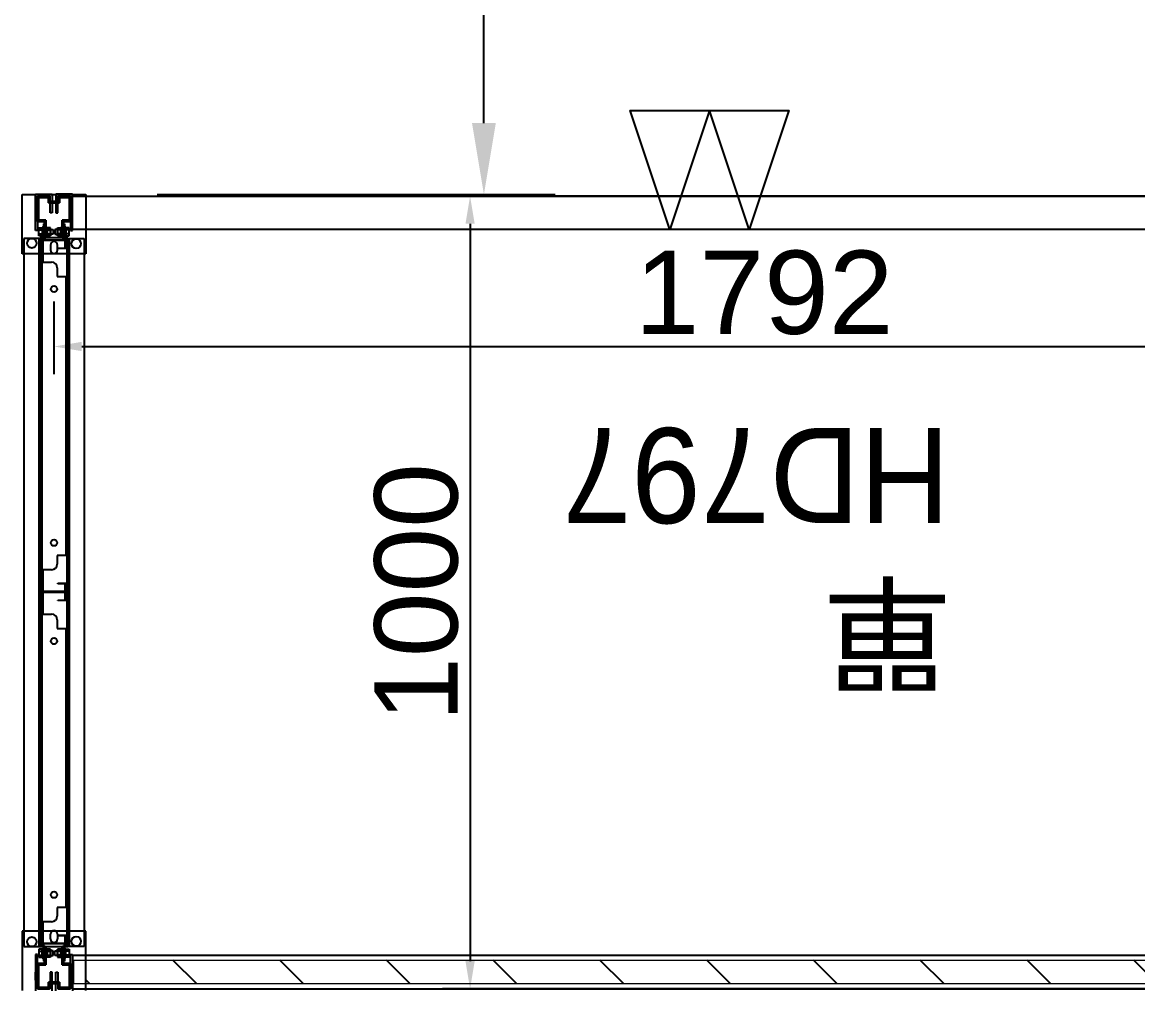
# Model space of a CAD drawing. Header units: millimetres. Extents: x 15382 to 37298, y 7351 to 31127.
# Drawn here: x 26277 to 27684, y 23392 to 24612 of the extents above; entities that cross this region are included whole.
import ezdxf

# ---------------------------------------------------------------- set-up
doc = ezdxf.new("R2010")
doc.units = ezdxf.units.MM
doc.layers.add('10', color=40, linetype='Continuous', lineweight=0)
for name, color, linetype in [('111', 7, 'Continuous'), ('113', 3, 'Continuous'), ('114', 6, 'Continuous'), ('115', 30, 'Continuous'), ('116', 12, 'Continuous'), ('444-2', 5, 'Continuous'), ('544-1', 40, 'Continuous'), ('6', 7, 'Continuous'), ('M40', 3, 'Continuous'), ('M6', 7, 'Continuous'), ('動線', 6, 'Continuous'), ('文字', 7, 'Continuous'), ('标注', 7, 'Continuous'), ('標註', 252, 'Continuous')]:
    doc.layers.add(name, color=color, linetype=linetype)
doc.styles.get("Standard").update_dxf_attribs({"font": 'arial.ttf'})
doc.styles.add('新細明體', font='')
doc.styles.get('新細明體').set_extended_font_data('PMingLiU')
doc.dimstyles.new('ISO-25', dxfattribs={"dimtxt": 2.5, "dimasz": 2.5, "dimexe": 1.25, "dimexo": 0.625, "dimtad": 1, "dimtxsty": 'Standard', "dimcen": 2.5, "dimadec": 0, "dimazin": 0, "dimtfac": 1, "dimtmove": 0, "dimatfit": 3, "dimfxl": 1, "dimarcsym": 0})

# ---------------------------------------------------------------- blocks, each defined once
blk = doc.blocks.new('*D123')
at = {"layer": 'Defpoints', "color": 0, "transparency": 16777216}
for p in [(27966.9, 24392.6), (26842, 23392.6), (27966.9, 23392.6)]:
    blk.add_point(p, dxfattribs=at)
at = {"layer": '標註', "color": 0, "lineweight": -2, "transparency": 16777216}
for p, q in [((27959.9, 24392.6), (26807, 24392.6)), ((26842, 24357.6), (26842, 23427.6)), ((27959.9, 23392.6), (26807, 23392.6))]:
    blk.add_line(p, q, dxfattribs=at)
at = {"layer": '標註', "color": 0, "transparency": 16777216}
for points in [[(26836.2, 24357.6), (26847.8, 24357.6), (26842, 24392.6)], [(26836.2, 23427.6), (26847.8, 23427.6), (26842, 23392.6)]]:
    blk.add_solid(points, dxfattribs=at)
at = {"layer": '標註', "color": 0, "transparency": 16777216, "insert": (26774.4, 23892.6), "char_height": 105, "attachment_point": 5, "rotation": 90}
blk.add_mtext('1000', dxfattribs=at)
blk = doc.blocks.new('*D124')
at = {"layer": 'Defpoints', "color": 0, "transparency": 16777216}
for p in [(26317, 24266.4), (28109, 24266.4), (28109, 24202.8)]:
    blk.add_point(p, dxfattribs=at)
at = {"layer": '標註', "color": 0, "lineweight": -2, "transparency": 16777216}
for p, q in [((26317, 24259.4), (26317, 24167.8)), ((28109, 24259.4), (28109, 24167.8)), ((26352, 24202.8), (28074, 24202.8))]:
    blk.add_line(p, q, dxfattribs=at)
at = {"layer": '標註', "color": 0, "transparency": 16777216}
for points in [[(26352, 24208.7), (26352, 24197), (26317, 24202.8)], [(28074, 24208.7), (28074, 24197), (28109, 24202.8)]]:
    blk.add_solid(points, dxfattribs=at)
at = {"layer": '標註', "color": 0, "transparency": 16777216, "insert": (27213, 24270.5), "char_height": 105, "attachment_point": 5}
blk.add_mtext('1792', dxfattribs=at)

msp = doc.modelspace()

# ---------------------------------------------------------------- linework, layer by layer
at = {"layer": '10'}
for p, q in [((26342.049, 23398.797), (26342.049, 23428.797)), ((26342.049, 23428.797), (28082.049, 23428.797)), ((28082.049, 23398.797), (26342.049, 23398.797))]:
    msp.add_line(p, q, dxfattribs=at)
at = {"layer": '111'}
for p, q in [((26334.649, 24340.065), (26299.449, 24340.065)), ((26299.449, 24340.065), (26299.449, 23446.065)), ((26317.049, 24335.065), (26317.049, 24335.065)), ((26334.649, 23446.065), (26334.649, 24340.065)), ((26312.549, 24330.565), (26312.549, 24324.565)), ((26317.049, 24320.065), (26317.049, 24320.065)), ((26321.549, 24324.565), (26321.549, 24330.565)), ((26312.549, 23455.565), (26312.549, 23461.565)), ((26317.049, 23466.065), (26317.049, 23466.065)), ((26321.549, 23461.565), (26321.549, 23455.565)), ((26299.449, 23446.065), (26334.649, 23446.065)), ((26317.049, 23451.065), (26317.049, 23451.065))]:
    msp.add_line(p, q, dxfattribs=at)
for centre, start, end in [((26317.049, 24330.565), 90, 180), ((26317.049, 24330.565), 0, 90), ((26317.049, 24324.565), 180, 270), ((26317.049, 24324.565), 270, 0), ((26317.049, 23461.565), 90, 180), ((26317.049, 23461.565), 0, 90), ((26317.049, 23455.565), 180, 270), ((26317.049, 23455.565), 270, 0)]:
    msp.add_arc(centre, 4.5, start, end, dxfattribs=at)
at = {"layer": '113'}
for p, q in [((26277.049, 24319.565), (26277.049, 24394.565)), ((26277.049, 24394.565), (26357.049, 24394.565)), ((26357.049, 24394.565), (26357.049, 24319.565)), ((26357.049, 24319.565), (26277.049, 24319.565)), ((26357.049, 23465.565), (26277.049, 23465.565)), ((26277.049, 23465.565), (26277.049, 23390.565)), ((26357.049, 23390.565), (26357.049, 23465.565))]:
    msp.add_line(p, q, dxfattribs=at)
at = {"layer": '113', "lineweight": -3}
for centre in [(26289.049, 24333.065), (26345.049, 24332.565), (26289.049, 23452.065), (26345.049, 23452.565)]:
    msp.add_circle(centre, 6, dxfattribs=at)
at = {"layer": '114'}
for points in [[(28085.549, 24350.565), (26340.549, 24350.565), (26340.549, 24392.565), (28085.549, 24392.565)], [(28085.549, 23434.565), (26340.549, 23434.565), (26340.549, 23392.565), (28085.549, 23392.565)]]:
    msp.add_lwpolyline(points, close=True, dxfattribs=at)
at = {"layer": '115'}
for p, q in [((26305.049, 24357.565), (26303.849, 24357.565)), ((26303.849, 24357.565), (26303.849, 24339.065)), ((26305.049, 24357.565), (26303.849, 24357.565)), ((26303.849, 24357.565), (26303.849, 24339.065)), ((26305.049, 24337.865), (26305.049, 24357.565)), ((26305.049, 24337.865), (26305.049, 24357.565)), ((26329.049, 24337.865), (26329.049, 24357.565)), ((26329.049, 24357.565), (26330.249, 24357.565)), ((26329.049, 24337.865), (26329.049, 24357.565)), ((26329.049, 24357.565), (26330.249, 24357.565)), ((26330.249, 24357.565), (26330.249, 24339.065)), ((26330.249, 24357.565), (26330.249, 24339.065)), ((26303.849, 24339.065), (26279.049, 24339.065)), ((26279.049, 24339.065), (26279.049, 23446.065)), ((26303.849, 24339.065), (26297.849, 24339.065)), ((26297.849, 24339.065), (26297.849, 23446.065)), ((26299.049, 23447.265), (26299.049, 24337.865)), ((26299.049, 24337.865), (26305.049, 24337.865)), ((26299.049, 23447.265), (26299.049, 24337.865)), ((26299.049, 24337.865), (26305.049, 24337.865)), ((26335.049, 24337.865), (26329.049, 24337.865)), ((26335.049, 24337.865), (26329.049, 24337.865)), ((26330.249, 24339.065), (26336.249, 24339.065)), ((26330.249, 24339.065), (26355.049, 24339.065)), ((26335.049, 23447.265), (26335.049, 24337.865)), ((26335.049, 23447.265), (26335.049, 24337.865)), ((26336.249, 24339.065), (26336.249, 23446.065)), ((26355.049, 24339.065), (26355.049, 23446.065)), ((26279.049, 23446.065), (26303.849, 23446.065)), ((26297.849, 23446.065), (26303.849, 23446.065)), ((26305.049, 23447.265), (26299.049, 23447.265)), ((26305.049, 23447.265), (26299.049, 23447.265)), ((26303.849, 23446.065), (26303.849, 23427.565)), ((26303.849, 23446.065), (26303.849, 23427.565)), ((26305.049, 23427.565), (26305.049, 23447.265)), ((26305.049, 23427.565), (26305.049, 23447.265)), ((26329.049, 23427.565), (26329.049, 23447.265)), ((26329.049, 23447.265), (26335.049, 23447.265)), ((26329.049, 23427.565), (26329.049, 23447.265)), ((26329.049, 23447.265), (26335.049, 23447.265)), ((26330.249, 23446.065), (26330.249, 23427.565)), ((26336.249, 23446.065), (26330.249, 23446.065)), ((26330.249, 23446.065), (26330.249, 23427.565)), ((26355.049, 23446.065), (26330.249, 23446.065)), ((26303.849, 23427.565), (26305.049, 23427.565)), ((26303.849, 23427.565), (26305.049, 23427.565)), ((26330.249, 23427.565), (26329.049, 23427.565)), ((26330.249, 23427.565), (26329.049, 23427.565))]:
    msp.add_line(p, q, dxfattribs=at)
at = {"layer": '115', "lineweight": -3}
for p, q in [((26303.849, 24351.065), (26303.849, 24344.065)), ((26305.049, 24351.065), (26303.849, 24351.065)), ((26303.849, 24347.565), (26303.849, 24344.065)), ((26305.049, 24347.565), (26303.849, 24347.565)), ((26305.049, 24344.065), (26305.049, 24351.065)), ((26305.049, 24344.065), (26305.049, 24347.565)), ((26329.049, 24344.065), (26329.049, 24351.065)), ((26329.049, 24351.065), (26330.249, 24351.065)), ((26329.049, 24344.065), (26329.049, 24347.565)), ((26329.049, 24347.565), (26330.249, 24347.565)), ((26330.249, 24351.065), (26330.249, 24344.065)), ((26330.249, 24347.565), (26330.249, 24344.065)), ((26303.849, 24344.065), (26305.049, 24344.065)), ((26303.849, 24344.065), (26305.049, 24344.065)), ((26330.249, 24344.065), (26329.049, 24344.065)), ((26330.249, 24344.065), (26329.049, 24344.065)), ((26303.849, 23434.065), (26303.849, 23441.065)), ((26303.849, 23441.065), (26305.049, 23441.065)), ((26303.849, 23437.565), (26303.849, 23441.065)), ((26303.849, 23441.065), (26305.049, 23441.065)), ((26305.049, 23437.565), (26303.849, 23437.565)), ((26305.049, 23434.065), (26303.849, 23434.065)), ((26305.049, 23441.065), (26305.049, 23434.065)), ((26305.049, 23441.065), (26305.049, 23437.565)), ((26330.249, 23441.065), (26329.049, 23441.065)), ((26329.049, 23441.065), (26329.049, 23434.065)), ((26330.249, 23441.065), (26329.049, 23441.065)), ((26329.049, 23441.065), (26329.049, 23437.565)), ((26329.049, 23437.565), (26330.249, 23437.565)), ((26329.049, 23434.065), (26330.249, 23434.065)), ((26330.249, 23434.065), (26330.249, 23441.065)), ((26330.249, 23437.565), (26330.249, 23441.065))]:
    msp.add_line(p, q, dxfattribs=at)
at = {"layer": '116'}
for p, q in [((26293.549, 24349.065), (26293.549, 24395.065)), ((26293.549, 24395.065), (26313.049, 24395.065)), ((26312.049, 24392.565), (26296.049, 24392.565)), ((26296.049, 24392.565), (26296.049, 24349.065)), ((26312.049, 24395.065), (26314.549, 24395.065)), ((26312.049, 24371.565), (26312.049, 24392.565)), ((26314.549, 24395.065), (26314.549, 24371.565)), ((26322.049, 24395.065), (26319.549, 24395.065)), ((26319.549, 24395.065), (26319.549, 24371.565)), ((26340.549, 24395.065), (26321.049, 24395.065)), ((26322.049, 24371.565), (26322.049, 24392.565)), ((26322.049, 24392.565), (26338.049, 24392.565)), ((26338.049, 24392.565), (26338.049, 24349.065)), ((26340.549, 24349.065), (26340.549, 24395.065)), ((26296.049, 24381.543), (26293.549, 24381.543)), ((26296.049, 24376.565), (26293.549, 24376.565)), ((26338.049, 24381.543), (26340.549, 24381.543)), ((26338.049, 24376.565), (26340.549, 24376.565)), ((26296.049, 24371.587), (26293.549, 24371.587)), ((26314.549, 24371.565), (26312.049, 24371.565)), ((26319.549, 24371.565), (26322.049, 24371.565)), ((26338.049, 24371.587), (26340.549, 24371.587)), ((26296.049, 24349.065), (26293.549, 24349.065)), ((26338.049, 24349.065), (26340.549, 24349.065)), ((26296.049, 23436.065), (26293.549, 23436.065)), ((26293.549, 23436.065), (26293.549, 23390.065)), ((26296.049, 23392.565), (26296.049, 23436.065)), ((26338.049, 23392.565), (26338.049, 23436.065)), ((26338.049, 23436.065), (26340.549, 23436.065)), ((26340.549, 23436.065), (26340.549, 23390.065)), ((26296.049, 23413.543), (26293.549, 23413.543)), ((26296.049, 23408.565), (26293.549, 23408.565)), ((26296.049, 23403.587), (26293.549, 23403.587)), ((26314.549, 23413.565), (26312.049, 23413.565)), ((26312.049, 23413.565), (26312.049, 23392.565)), ((26314.549, 23390.065), (26314.549, 23413.565)), ((26319.549, 23390.065), (26319.549, 23413.565)), ((26319.549, 23413.565), (26322.049, 23413.565)), ((26322.049, 23413.565), (26322.049, 23392.565)), ((26338.049, 23413.543), (26340.549, 23413.543)), ((26338.049, 23408.565), (26340.549, 23408.565)), ((26338.049, 23403.587), (26340.549, 23403.587)), ((26312.049, 23392.565), (26296.049, 23392.565)), ((26322.049, 23392.565), (26338.049, 23392.565))]:
    msp.add_line(p, q, dxfattribs=at)
at = {"layer": '116', "lineweight": -3}
for p, q in [((26293.549, 24381.543), (26293.549, 24371.587)), ((26296.049, 24381.543), (26293.549, 24381.543)), ((26293.549, 24376.565), (26293.549, 24371.587)), ((26296.049, 24376.565), (26293.549, 24376.565)), ((26296.049, 24371.587), (26296.049, 24381.543)), ((26296.049, 24371.587), (26296.049, 24376.565)), ((26338.049, 24381.543), (26338.049, 24371.587)), ((26340.549, 24381.543), (26338.049, 24381.543)), ((26338.049, 24376.565), (26338.049, 24371.587)), ((26340.549, 24376.565), (26338.049, 24376.565)), ((26340.549, 24371.587), (26340.549, 24381.543)), ((26340.549, 24371.587), (26340.549, 24376.565)), ((26293.549, 24371.587), (26296.049, 24371.587)), ((26293.549, 24371.587), (26296.049, 24371.587)), ((26338.049, 24371.587), (26340.549, 24371.587)), ((26338.049, 24371.587), (26340.549, 24371.587)), ((26293.549, 23403.587), (26293.549, 23413.543)), ((26293.549, 23413.543), (26296.049, 23413.543)), ((26293.549, 23408.565), (26293.549, 23413.543)), ((26293.549, 23413.543), (26296.049, 23413.543)), ((26296.049, 23408.565), (26293.549, 23408.565)), ((26296.049, 23403.587), (26293.549, 23403.587)), ((26296.049, 23413.543), (26296.049, 23403.587)), ((26296.049, 23413.543), (26296.049, 23408.565)), ((26338.049, 23408.565), (26338.049, 23413.543)), ((26338.049, 23413.543), (26340.549, 23413.543)), ((26338.049, 23403.587), (26338.049, 23413.543)), ((26338.049, 23413.543), (26340.549, 23413.543)), ((26340.549, 23408.565), (26338.049, 23408.565)), ((26340.549, 23403.587), (26338.049, 23403.587)), ((26340.549, 23413.543), (26340.549, 23408.565)), ((26340.549, 23413.543), (26340.549, 23403.587))]:
    msp.add_line(p, q, dxfattribs=at)
at = {"layer": '444-2'}
for p, q in [((26302.049, 23893.265), (26302.049, 24337.265)), ((26302.049, 24337.265), (26332.049, 24337.265)), ((26331.249, 24336.465), (26302.849, 24336.465)), ((26302.849, 24336.465), (26302.849, 24309.265)), ((26331.249, 24327.065), (26331.249, 24336.465)), ((26332.049, 24337.265), (26332.049, 24326.265)), ((26322.049, 24326.265), (26322.049, 24327.065)), ((26322.049, 24327.065), (26331.249, 24327.065)), ((26332.049, 24326.265), (26322.049, 24326.265)), ((26302.849, 24309.265), (26314.049, 24309.265)), ((26321.049, 24302.265), (26321.049, 24291.265)), ((26321.049, 24291.265), (26332.049, 24291.265)), ((26332.049, 24291.265), (26332.049, 23939.265)), ((26332.049, 23939.265), (26321.049, 23939.265)), ((26321.049, 23939.265), (26321.049, 23928.265)), ((26314.049, 23921.265), (26302.849, 23921.265)), ((26302.849, 23921.265), (26302.849, 23894.065)), ((26322.049, 23903.465), (26322.049, 23904.265)), ((26322.049, 23904.265), (26332.049, 23904.265)), ((26331.249, 23903.465), (26322.049, 23903.465)), ((26331.249, 23894.065), (26331.249, 23903.465)), ((26332.049, 23904.265), (26332.049, 23893.265)), ((26302.049, 23893.265), (26302.049, 23894.065)), ((26302.049, 23449.265), (26302.049, 23893.265)), ((26302.049, 23893.265), (26332.049, 23893.265)), ((26302.849, 23893.265), (26302.049, 23893.265)), ((26332.049, 23893.265), (26302.049, 23893.265)), ((26302.849, 23894.065), (26331.249, 23894.065)), ((26331.249, 23892.465), (26302.849, 23892.465)), ((26302.849, 23892.465), (26302.849, 23865.265)), ((26322.049, 23882.265), (26322.049, 23883.065)), ((26322.049, 23883.065), (26331.249, 23883.065)), ((26332.049, 23882.265), (26322.049, 23882.265)), ((26331.249, 23883.065), (26331.249, 23892.465)), ((26332.049, 23893.265), (26332.049, 23882.265)), ((26302.849, 23865.265), (26314.049, 23865.265)), ((26321.049, 23858.265), (26321.049, 23847.265)), ((26321.049, 23847.265), (26332.049, 23847.265)), ((26332.049, 23847.265), (26332.049, 23495.265)), ((26332.049, 23495.265), (26321.049, 23495.265)), ((26321.049, 23495.265), (26321.049, 23484.265)), ((26314.049, 23477.265), (26302.849, 23477.265)), ((26302.849, 23477.265), (26302.849, 23450.065)), ((26322.049, 23459.465), (26322.049, 23460.265)), ((26322.049, 23460.265), (26332.049, 23460.265)), ((26331.249, 23459.465), (26322.049, 23459.465)), ((26331.249, 23450.065), (26331.249, 23459.465)), ((26332.049, 23460.265), (26332.049, 23449.265)), ((26302.049, 23449.265), (26302.049, 23450.065)), ((26302.849, 23449.265), (26302.049, 23449.265)), ((26332.049, 23449.265), (26302.049, 23449.265)), ((26302.849, 23450.065), (26331.249, 23450.065))]:
    msp.add_line(p, q, dxfattribs=at)
for centre in [(26317.049, 24275.265), (26317.049, 23955.265), (26317.049, 23831.265), (26317.049, 23511.265)]:
    msp.add_circle(centre, 4, dxfattribs=at)
for centre, start, end in [((26314.049, 24302.265), 0, 90), ((26314.049, 23928.265), 270, 0), ((26314.049, 23858.265), 0, 90), ((26314.049, 23484.265), 270, 0)]:
    msp.add_arc(centre, 7, start, end, dxfattribs=at)
at = {"layer": '544-1', "linetype": 'Continuous'}
for p, q in [((26497.063, 23398.797), (26467.063, 23428.797)), ((26631.767, 23398.797), (26601.767, 23428.797)), ((26766.47, 23398.797), (26736.47, 23428.797)), ((26901.174, 23398.797), (26871.174, 23428.797)), ((27035.878, 23398.797), (27005.878, 23428.797)), ((27170.582, 23398.797), (27140.582, 23428.797)), ((27305.286, 23398.797), (27275.286, 23428.797)), ((27439.99, 23398.797), (27409.99, 23428.797)), ((27574.693, 23398.797), (27544.693, 23428.797)), ((27709.397, 23398.797), (27679.397, 23428.797)), ((26362.359, 23398.797), (26357.049, 23404.107))]:
    msp.add_line(p, q, dxfattribs=at)
at = {"layer": '6'}
for p, q in [((26301.049, 24340.065), (26299.449, 24340.065)), ((26299.449, 24340.065), (26299.449, 23446.065)), ((26301.049, 23446.065), (26301.049, 24340.065)), ((26334.649, 24340.065), (26333.049, 24340.065)), ((26333.049, 24340.065), (26333.049, 23446.065)), ((26334.649, 23446.065), (26334.649, 24340.065)), ((26299.449, 23446.065), (26301.049, 23446.065)), ((26333.049, 23446.065), (26334.649, 23446.065))]:
    msp.add_line(p, q, dxfattribs=at)
at = {"layer": 'M40'}
for p, q in [((26296.049, 24360.565), (26296.049, 24392.565)), ((26296.049, 24392.565), (26311.549, 24392.565)), ((26311.549, 24392.565), (26296.049, 24392.565)), ((26296.049, 24392.565), (26296.049, 24360.565)), ((26309.949, 24390.965), (26297.649, 24390.965)), ((26297.649, 24390.965), (26297.649, 24362.165)), ((26297.649, 24362.165), (26297.649, 24390.965)), ((26297.649, 24390.965), (26309.949, 24390.965)), ((26309.949, 24383.965), (26309.949, 24390.965)), ((26309.949, 24390.965), (26309.949, 24383.965)), ((26311.549, 24392.565), (26311.549, 24385.565)), ((26311.549, 24385.565), (26311.549, 24392.565)), ((26322.549, 24385.565), (26322.549, 24392.565)), ((26322.549, 24392.565), (26338.049, 24392.565)), ((26338.049, 24392.565), (26322.549, 24392.565)), ((26322.549, 24392.565), (26322.549, 24385.565)), ((26336.449, 24390.965), (26324.149, 24390.965)), ((26324.149, 24390.965), (26324.149, 24383.965)), ((26324.149, 24383.965), (26324.149, 24390.965)), ((26324.149, 24390.965), (26336.449, 24390.965)), ((26336.449, 24362.165), (26336.449, 24390.965)), ((26336.449, 24390.965), (26336.449, 24362.165)), ((26338.049, 24392.565), (26338.049, 24360.565)), ((26338.049, 24360.565), (26338.049, 24392.565)), ((26297.649, 24379.815), (26296.049, 24379.815)), ((26297.649, 24376.565), (26296.049, 24376.565)), ((26324.149, 24383.965), (26309.949, 24383.965)), ((26309.949, 24383.965), (26324.149, 24383.965)), ((26311.549, 24385.565), (26322.549, 24385.565)), ((26322.549, 24385.565), (26311.549, 24385.565)), ((26322.549, 24385.565), (26322.549, 24383.965)), ((26297.649, 24373.315), (26296.049, 24373.315)), ((26305.049, 24360.565), (26296.049, 24360.565)), ((26296.049, 24360.565), (26305.049, 24360.565)), ((26297.649, 24362.165), (26306.649, 24362.165)), ((26306.649, 24362.165), (26297.649, 24362.165)), ((26305.049, 24362.165), (26306.649, 24362.165)), ((26305.049, 24339.565), (26305.049, 24360.565)), ((26305.049, 24360.565), (26305.049, 24339.565)), ((26306.649, 24362.165), (26306.649, 24339.565)), ((26306.649, 24362.165), (26306.649, 24360.565)), ((26306.649, 24339.565), (26306.649, 24362.165)), ((26327.449, 24339.565), (26327.449, 24362.165)), ((26327.449, 24362.165), (26336.449, 24362.165)), ((26329.049, 24362.165), (26327.449, 24362.165)), ((26327.449, 24362.165), (26327.449, 24339.565)), ((26336.449, 24362.165), (26327.449, 24362.165)), ((26327.449, 24362.165), (26327.449, 24360.565)), ((26338.049, 24360.565), (26329.049, 24360.565)), ((26329.049, 24360.565), (26329.049, 24339.565)), ((26329.049, 24339.565), (26329.049, 24360.565)), ((26329.049, 24360.565), (26338.049, 24360.565)), ((26305.049, 24351.065), (26306.649, 24351.065)), ((26305.049, 24347.565), (26306.649, 24347.565)), ((26327.449, 24351.065), (26329.049, 24351.065)), ((26327.449, 24347.565), (26329.049, 24347.565)), ((26305.049, 24344.065), (26306.649, 24344.065)), ((26306.649, 24339.565), (26305.049, 24339.565)), ((26305.049, 24339.565), (26306.649, 24339.565)), ((26327.449, 24344.065), (26329.049, 24344.065)), ((26329.049, 24339.565), (26327.449, 24339.565)), ((26327.449, 24339.565), (26329.049, 24339.565)), ((26306.649, 23445.565), (26305.049, 23445.565)), ((26305.049, 23445.565), (26305.049, 23424.565)), ((26305.049, 23424.565), (26305.049, 23445.565)), ((26305.049, 23445.565), (26306.649, 23445.565)), ((26306.649, 23422.965), (26306.649, 23445.565)), ((26306.649, 23445.565), (26306.649, 23422.965)), ((26329.049, 23445.565), (26327.449, 23445.565)), ((26327.449, 23445.565), (26327.449, 23422.965)), ((26327.449, 23422.965), (26327.449, 23445.565)), ((26327.449, 23445.565), (26329.049, 23445.565)), ((26329.049, 23424.565), (26329.049, 23445.565)), ((26329.049, 23445.565), (26329.049, 23424.565)), ((26305.049, 23441.065), (26306.649, 23441.065)), ((26305.049, 23437.565), (26306.649, 23437.565)), ((26305.049, 23434.065), (26306.649, 23434.065)), ((26327.449, 23441.065), (26329.049, 23441.065)), ((26327.449, 23437.565), (26329.049, 23437.565)), ((26327.449, 23434.065), (26329.049, 23434.065)), ((26305.049, 23424.565), (26296.049, 23424.565)), ((26296.049, 23424.565), (26296.049, 23392.565)), ((26296.049, 23392.565), (26296.049, 23424.565)), ((26296.049, 23424.565), (26305.049, 23424.565)), ((26297.649, 23394.165), (26297.649, 23422.965)), ((26297.649, 23422.965), (26306.649, 23422.965)), ((26306.649, 23422.965), (26297.649, 23422.965)), ((26297.649, 23422.965), (26297.649, 23394.165)), ((26305.049, 23422.965), (26306.649, 23422.965)), ((26306.649, 23422.965), (26306.649, 23424.565)), ((26327.449, 23422.965), (26327.449, 23424.565)), ((26327.449, 23422.965), (26336.449, 23422.965)), ((26329.049, 23422.965), (26327.449, 23422.965)), ((26336.449, 23422.965), (26327.449, 23422.965)), ((26338.049, 23424.565), (26329.049, 23424.565)), ((26329.049, 23424.565), (26338.049, 23424.565)), ((26336.449, 23422.965), (26336.449, 23394.165)), ((26336.449, 23394.165), (26336.449, 23422.965)), ((26338.049, 23392.565), (26338.049, 23424.565)), ((26338.049, 23424.565), (26338.049, 23392.565)), ((26297.649, 23411.815), (26296.049, 23411.815)), ((26297.649, 23408.565), (26296.049, 23408.565)), ((26297.649, 23405.315), (26296.049, 23405.315)), ((26296.049, 23392.565), (26311.549, 23392.565)), ((26311.549, 23392.565), (26296.049, 23392.565)), ((26309.949, 23394.165), (26297.649, 23394.165)), ((26297.649, 23394.165), (26309.949, 23394.165)), ((26324.149, 23401.165), (26309.949, 23401.165)), ((26309.949, 23401.165), (26309.949, 23394.165)), ((26309.949, 23394.165), (26309.949, 23401.165)), ((26309.949, 23401.165), (26324.149, 23401.165)), ((26311.549, 23392.565), (26311.549, 23399.565)), ((26311.549, 23399.565), (26322.549, 23399.565)), ((26322.549, 23399.565), (26311.549, 23399.565)), ((26311.549, 23399.565), (26311.549, 23392.565)), ((26322.549, 23399.565), (26322.549, 23401.165)), ((26322.549, 23399.565), (26322.549, 23392.565)), ((26322.549, 23392.565), (26322.549, 23399.565)), ((26322.549, 23392.565), (26338.049, 23392.565)), ((26338.049, 23392.565), (26322.549, 23392.565)), ((26324.149, 23394.165), (26324.149, 23401.165)), ((26324.149, 23401.165), (26324.149, 23394.165)), ((26336.449, 23394.165), (26324.149, 23394.165)), ((26324.149, 23394.165), (26336.449, 23394.165))]:
    msp.add_line(p, q, dxfattribs=at)
at = {"layer": 'M40', "lineweight": -3}
for p, q in [((26296.049, 24379.815), (26296.049, 24373.315)), ((26297.649, 24379.815), (26296.049, 24379.815)), ((26296.049, 24376.565), (26296.049, 24373.315)), ((26297.649, 24376.565), (26296.049, 24376.565)), ((26297.649, 24373.315), (26297.649, 24379.815)), ((26297.649, 24373.315), (26297.649, 24376.565)), ((26311.549, 24383.965), (26311.549, 24385.565)), ((26311.549, 24385.565), (26322.549, 24385.565)), ((26322.549, 24383.965), (26311.549, 24383.965)), ((26322.549, 24385.565), (26317.049, 24385.565)), ((26317.049, 24385.565), (26317.049, 24383.965)), ((26317.049, 24383.965), (26322.549, 24383.965)), ((26322.549, 24385.565), (26322.549, 24383.965)), ((26322.549, 24383.965), (26322.549, 24385.565)), ((26336.449, 24379.815), (26336.449, 24373.315)), ((26338.049, 24379.815), (26336.449, 24379.815)), ((26336.449, 24376.565), (26336.449, 24373.315)), ((26338.049, 24376.565), (26336.449, 24376.565)), ((26338.049, 24373.315), (26338.049, 24379.815)), ((26338.049, 24373.315), (26338.049, 24376.565)), ((26296.049, 24373.315), (26297.649, 24373.315)), ((26296.049, 24373.315), (26297.649, 24373.315)), ((26336.449, 24373.315), (26338.049, 24373.315)), ((26336.449, 24373.315), (26338.049, 24373.315)), ((26305.049, 24351.065), (26305.049, 24344.065)), ((26306.649, 24351.065), (26305.049, 24351.065)), ((26305.049, 24347.565), (26305.049, 24344.065)), ((26306.649, 24347.565), (26305.049, 24347.565)), ((26306.649, 24344.065), (26306.649, 24351.065)), ((26306.649, 24344.065), (26306.649, 24347.565)), ((26327.449, 24344.065), (26327.449, 24351.065)), ((26327.449, 24351.065), (26329.049, 24351.065)), ((26327.449, 24344.065), (26327.449, 24347.565)), ((26327.449, 24347.565), (26329.049, 24347.565)), ((26329.049, 24351.065), (26329.049, 24344.065)), ((26329.049, 24347.565), (26329.049, 24344.065)), ((26305.049, 24344.065), (26306.649, 24344.065)), ((26305.049, 24344.065), (26306.649, 24344.065)), ((26329.049, 24344.065), (26327.449, 24344.065)), ((26329.049, 24344.065), (26327.449, 24344.065)), ((26305.049, 23434.065), (26305.049, 23441.065)), ((26305.049, 23441.065), (26306.649, 23441.065)), ((26305.049, 23437.565), (26305.049, 23441.065)), ((26305.049, 23441.065), (26306.649, 23441.065)), ((26306.649, 23437.565), (26305.049, 23437.565)), ((26306.649, 23434.065), (26305.049, 23434.065)), ((26306.649, 23441.065), (26306.649, 23434.065)), ((26306.649, 23441.065), (26306.649, 23437.565)), ((26329.049, 23441.065), (26327.449, 23441.065)), ((26327.449, 23441.065), (26327.449, 23434.065)), ((26329.049, 23441.065), (26327.449, 23441.065)), ((26327.449, 23441.065), (26327.449, 23437.565)), ((26327.449, 23437.565), (26329.049, 23437.565)), ((26327.449, 23434.065), (26329.049, 23434.065)), ((26329.049, 23434.065), (26329.049, 23441.065)), ((26329.049, 23437.565), (26329.049, 23441.065)), ((26296.049, 23405.315), (26296.049, 23411.815)), ((26296.049, 23411.815), (26297.649, 23411.815)), ((26296.049, 23408.565), (26296.049, 23411.815)), ((26296.049, 23411.815), (26297.649, 23411.815)), ((26297.649, 23408.565), (26296.049, 23408.565)), ((26297.649, 23405.315), (26296.049, 23405.315)), ((26297.649, 23411.815), (26297.649, 23405.315)), ((26297.649, 23411.815), (26297.649, 23408.565)), ((26336.449, 23405.315), (26336.449, 23411.815)), ((26336.449, 23411.815), (26338.049, 23411.815)), ((26336.449, 23408.565), (26336.449, 23411.815)), ((26336.449, 23411.815), (26338.049, 23411.815)), ((26338.049, 23408.565), (26336.449, 23408.565)), ((26338.049, 23405.315), (26336.449, 23405.315)), ((26338.049, 23411.815), (26338.049, 23405.315)), ((26338.049, 23411.815), (26338.049, 23408.565)), ((26322.549, 23401.165), (26311.549, 23401.165)), ((26311.549, 23401.165), (26311.549, 23399.565)), ((26311.549, 23399.565), (26322.549, 23399.565)), ((26317.049, 23401.165), (26322.549, 23401.165)), ((26317.049, 23399.565), (26317.049, 23401.165)), ((26322.549, 23399.565), (26317.049, 23399.565)), ((26322.549, 23399.565), (26322.549, 23401.165)), ((26322.549, 23401.165), (26322.549, 23399.565))]:
    msp.add_line(p, q, dxfattribs=at)
at = {"layer": 'M6'}
for p, q in [((26297.849, 24342.565), (26297.849, 24352.565)), ((26297.849, 24352.565), (26302.149, 24352.565)), ((26297.849, 24342.565), (26297.849, 24352.565)), ((26297.849, 24352.565), (26302.149, 24352.565)), ((26297.849, 24350.065), (26302.149, 24350.065)), ((26302.149, 24352.565), (26303.649, 24354.565)), ((26302.149, 24352.565), (26302.149, 24342.565)), ((26303.649, 24354.565), (26303.849, 24354.565)), ((26303.849, 24354.565), (26303.849, 24350.565)), ((26303.849, 24350.565), (26315.849, 24350.565)), ((26306.849, 24353.565), (26306.649, 24353.565)), ((26306.649, 24353.565), (26306.649, 24341.565)), ((26308.349, 24352.565), (26306.849, 24353.565)), ((26312.649, 24352.565), (26308.349, 24352.565)), ((26308.349, 24352.565), (26308.349, 24342.565)), ((26312.649, 24352.565), (26308.349, 24352.565)), ((26312.649, 24352.565), (26308.349, 24352.565)), ((26308.349, 24352.565), (26308.349, 24345.065)), ((26308.349, 24342.565), (26308.349, 24350.065)), ((26308.349, 24350.065), (26312.649, 24350.065)), ((26312.649, 24342.565), (26312.649, 24352.565)), ((26312.649, 24342.565), (26312.649, 24352.565)), ((26312.649, 24345.065), (26312.649, 24352.565)), ((26312.649, 24350.065), (26312.649, 24342.565)), ((26315.849, 24350.565), (26315.849, 24344.565)), ((26330.249, 24350.565), (26318.249, 24350.565)), ((26318.249, 24350.565), (26318.249, 24344.565)), ((26321.449, 24342.565), (26321.449, 24352.565)), ((26321.449, 24352.565), (26325.749, 24352.565)), ((26321.449, 24342.565), (26321.449, 24352.565)), ((26321.449, 24352.565), (26325.749, 24352.565)), ((26321.449, 24352.565), (26325.749, 24352.565)), ((26321.449, 24345.065), (26321.449, 24352.565)), ((26325.749, 24350.065), (26321.449, 24350.065)), ((26321.449, 24350.065), (26321.449, 24342.565)), ((26325.749, 24352.565), (26327.249, 24353.565)), ((26325.749, 24352.565), (26325.749, 24342.565)), ((26325.749, 24352.565), (26325.749, 24345.065)), ((26325.749, 24342.565), (26325.749, 24350.065)), ((26327.249, 24353.565), (26327.449, 24353.565)), ((26327.449, 24353.565), (26327.449, 24341.565)), ((26330.449, 24354.565), (26330.249, 24354.565)), ((26330.249, 24354.565), (26330.249, 24350.565)), ((26331.949, 24352.565), (26330.449, 24354.565)), ((26336.249, 24352.565), (26331.949, 24352.565)), ((26331.949, 24352.565), (26331.949, 24342.565)), ((26336.249, 24352.565), (26331.949, 24352.565)), ((26336.249, 24350.065), (26331.949, 24350.065)), ((26336.249, 24342.565), (26336.249, 24352.565)), ((26336.249, 24342.565), (26336.249, 24352.565)), ((26297.849, 24345.065), (26302.149, 24345.065)), ((26302.149, 24342.565), (26297.849, 24342.565)), ((26302.149, 24342.565), (26297.849, 24342.565)), ((26303.649, 24340.565), (26302.149, 24342.565)), ((26303.849, 24340.565), (26303.649, 24340.565)), ((26315.849, 24344.565), (26303.849, 24344.565)), ((26303.849, 24344.565), (26303.849, 24340.565)), ((26306.649, 24341.565), (26306.849, 24341.565)), ((26306.849, 24341.565), (26308.349, 24342.565)), ((26308.349, 24345.065), (26312.649, 24345.065)), ((26308.349, 24342.565), (26312.649, 24342.565)), ((26308.349, 24342.565), (26312.649, 24342.565)), ((26312.649, 24342.565), (26308.349, 24342.565)), ((26318.249, 24344.565), (26330.249, 24344.565)), ((26325.749, 24345.065), (26321.449, 24345.065)), ((26325.749, 24342.565), (26321.449, 24342.565)), ((26325.749, 24342.565), (26321.449, 24342.565)), ((26321.449, 24342.565), (26325.749, 24342.565)), ((26327.249, 24341.565), (26325.749, 24342.565)), ((26327.449, 24341.565), (26327.249, 24341.565)), ((26330.249, 24344.565), (26330.249, 24340.565)), ((26330.249, 24340.565), (26330.449, 24340.565)), ((26330.449, 24340.565), (26331.949, 24342.565)), ((26336.249, 24345.065), (26331.949, 24345.065)), ((26331.949, 24342.565), (26336.249, 24342.565)), ((26331.949, 24342.565), (26336.249, 24342.565)), ((26302.149, 23442.565), (26297.849, 23442.565)), ((26297.849, 23442.565), (26297.849, 23432.565)), ((26302.149, 23442.565), (26297.849, 23442.565)), ((26297.849, 23442.565), (26297.849, 23432.565)), ((26297.849, 23440.065), (26302.149, 23440.065)), ((26297.849, 23435.065), (26302.149, 23435.065)), ((26297.849, 23432.565), (26302.149, 23432.565)), ((26297.849, 23432.565), (26302.149, 23432.565)), ((26303.649, 23444.565), (26302.149, 23442.565)), ((26302.149, 23432.565), (26302.149, 23442.565)), ((26302.149, 23432.565), (26303.649, 23430.565)), ((26303.849, 23444.565), (26303.649, 23444.565)), ((26303.849, 23440.565), (26303.849, 23444.565)), ((26315.849, 23440.565), (26303.849, 23440.565)), ((26303.849, 23434.565), (26315.849, 23434.565)), ((26303.849, 23430.565), (26303.849, 23434.565)), ((26306.649, 23431.565), (26306.649, 23443.565)), ((26306.649, 23443.565), (26306.849, 23443.565)), ((26306.849, 23431.565), (26306.649, 23431.565)), ((26306.849, 23443.565), (26308.349, 23442.565)), ((26308.349, 23432.565), (26306.849, 23431.565)), ((26308.349, 23442.565), (26312.649, 23442.565)), ((26308.349, 23432.565), (26308.349, 23442.565)), ((26308.349, 23442.565), (26312.649, 23442.565)), ((26312.649, 23442.565), (26308.349, 23442.565)), ((26308.349, 23442.565), (26308.349, 23435.065)), ((26308.349, 23432.565), (26308.349, 23440.065)), ((26308.349, 23440.065), (26312.649, 23440.065)), ((26308.349, 23435.065), (26312.649, 23435.065)), ((26312.649, 23432.565), (26308.349, 23432.565)), ((26312.649, 23432.565), (26308.349, 23432.565)), ((26312.649, 23432.565), (26308.349, 23432.565)), ((26312.649, 23442.565), (26312.649, 23432.565)), ((26312.649, 23442.565), (26312.649, 23432.565)), ((26312.649, 23435.065), (26312.649, 23442.565)), ((26312.649, 23440.065), (26312.649, 23432.565)), ((26315.849, 23434.565), (26315.849, 23440.565)), ((26318.249, 23434.565), (26318.249, 23440.565)), ((26318.249, 23440.565), (26330.249, 23440.565)), ((26330.249, 23434.565), (26318.249, 23434.565)), ((26325.749, 23442.565), (26321.449, 23442.565)), ((26321.449, 23442.565), (26321.449, 23432.565)), ((26325.749, 23442.565), (26321.449, 23442.565)), ((26321.449, 23442.565), (26321.449, 23432.565)), ((26321.449, 23442.565), (26325.749, 23442.565)), ((26321.449, 23435.065), (26321.449, 23442.565)), ((26325.749, 23440.065), (26321.449, 23440.065)), ((26321.449, 23440.065), (26321.449, 23432.565)), ((26325.749, 23435.065), (26321.449, 23435.065)), ((26321.449, 23432.565), (26325.749, 23432.565)), ((26321.449, 23432.565), (26325.749, 23432.565)), ((26321.449, 23432.565), (26325.749, 23432.565)), ((26327.249, 23443.565), (26325.749, 23442.565)), ((26325.749, 23432.565), (26325.749, 23442.565)), ((26325.749, 23442.565), (26325.749, 23435.065)), ((26325.749, 23432.565), (26325.749, 23440.065)), ((26325.749, 23432.565), (26327.249, 23431.565)), ((26327.449, 23443.565), (26327.249, 23443.565)), ((26327.249, 23431.565), (26327.449, 23431.565)), ((26327.449, 23431.565), (26327.449, 23443.565)), ((26330.249, 23440.565), (26330.249, 23444.565)), ((26330.249, 23444.565), (26330.449, 23444.565)), ((26330.249, 23430.565), (26330.249, 23434.565)), ((26330.449, 23444.565), (26331.949, 23442.565)), ((26331.949, 23432.565), (26330.449, 23430.565)), ((26331.949, 23442.565), (26336.249, 23442.565)), ((26331.949, 23432.565), (26331.949, 23442.565)), ((26331.949, 23442.565), (26336.249, 23442.565)), ((26336.249, 23440.065), (26331.949, 23440.065)), ((26336.249, 23435.065), (26331.949, 23435.065)), ((26336.249, 23432.565), (26331.949, 23432.565)), ((26336.249, 23432.565), (26331.949, 23432.565)), ((26336.249, 23442.565), (26336.249, 23432.565)), ((26336.249, 23442.565), (26336.249, 23432.565)), ((26303.649, 23430.565), (26303.849, 23430.565)), ((26330.449, 23430.565), (26330.249, 23430.565))]:
    msp.add_line(p, q, dxfattribs=at)
at = {"layer": '動線', "lineweight": -3}
for points in [[(27094.18, 24350.565), (27044.18, 24500.565), (27144.18, 24500.565), (27094.18, 24350.565)], [(27194.18, 24350.565), (27144.18, 24500.565), (27244.18, 24500.565), (27194.18, 24350.565)]]:
    msp.add_lwpolyline(points, dxfattribs=at)
at = {"layer": '标注'}
for p, q in [((26859.445, 24484.565), (26859.445, 25572.736)), ((26447.049, 24394.565), (26949.445, 24394.565))]:
    msp.add_line(p, q, dxfattribs=at)
msp.add_solid([(26844.445, 24484.565), (26874.445, 24484.565), (26859.445, 24394.565)], dxfattribs=at)

# ---------------------------------------------------------------- texts
at = {"layer": '文字', "color": 7, "style": '新細明體'}
msp.add_text('HD797', height=120, rotation=180, dxfattribs=at).set_placement((27447.224, 24100.022))
at = {"layer": '文字', "color": 8, "style": '新細明體'}
msp.add_text('單', height=120, rotation=180, dxfattribs=at).set_placement((27450.538, 23899.673))

# ---------------------------------------------------------------- dimensions: what is measured, and where the dimension line sits
at = {"layer": '標註', "color": 8}
dim = msp.add_linear_dim(base=(26842, 23392.565), p1=(27966.887, 24392.565), p2=(27966.887, 23392.565), angle=270, dimstyle='ISO-25', override={"dimscale": 70, "dimtxt": 1.5, "dimasz": 0.5, "dimexe": 0.5, "dimexo": 0.1, "dimgap": 0.2}, dxfattribs=at)
dim.commit()
dim.dimension.update_dxf_attribs({"geometry": '*D123', "text_midpoint": (26774.39, 23892.565)})
dim = msp.add_linear_dim(base=(28109.049, 24202.842), p1=(26317.049, 24266.357), p2=(28109.049, 24266.357), dimstyle='ISO-25', override={"dimscale": 70, "dimtxt": 1.5, "dimasz": 0.5, "dimexe": 0.5, "dimexo": 0.1, "dimgap": 0.2}, dxfattribs=at)
dim.commit()
dim.dimension.update_dxf_attribs({"geometry": '*D124', "text_midpoint": (27213.049, 24270.452)})

doc.saveas('drawing.dxf')
